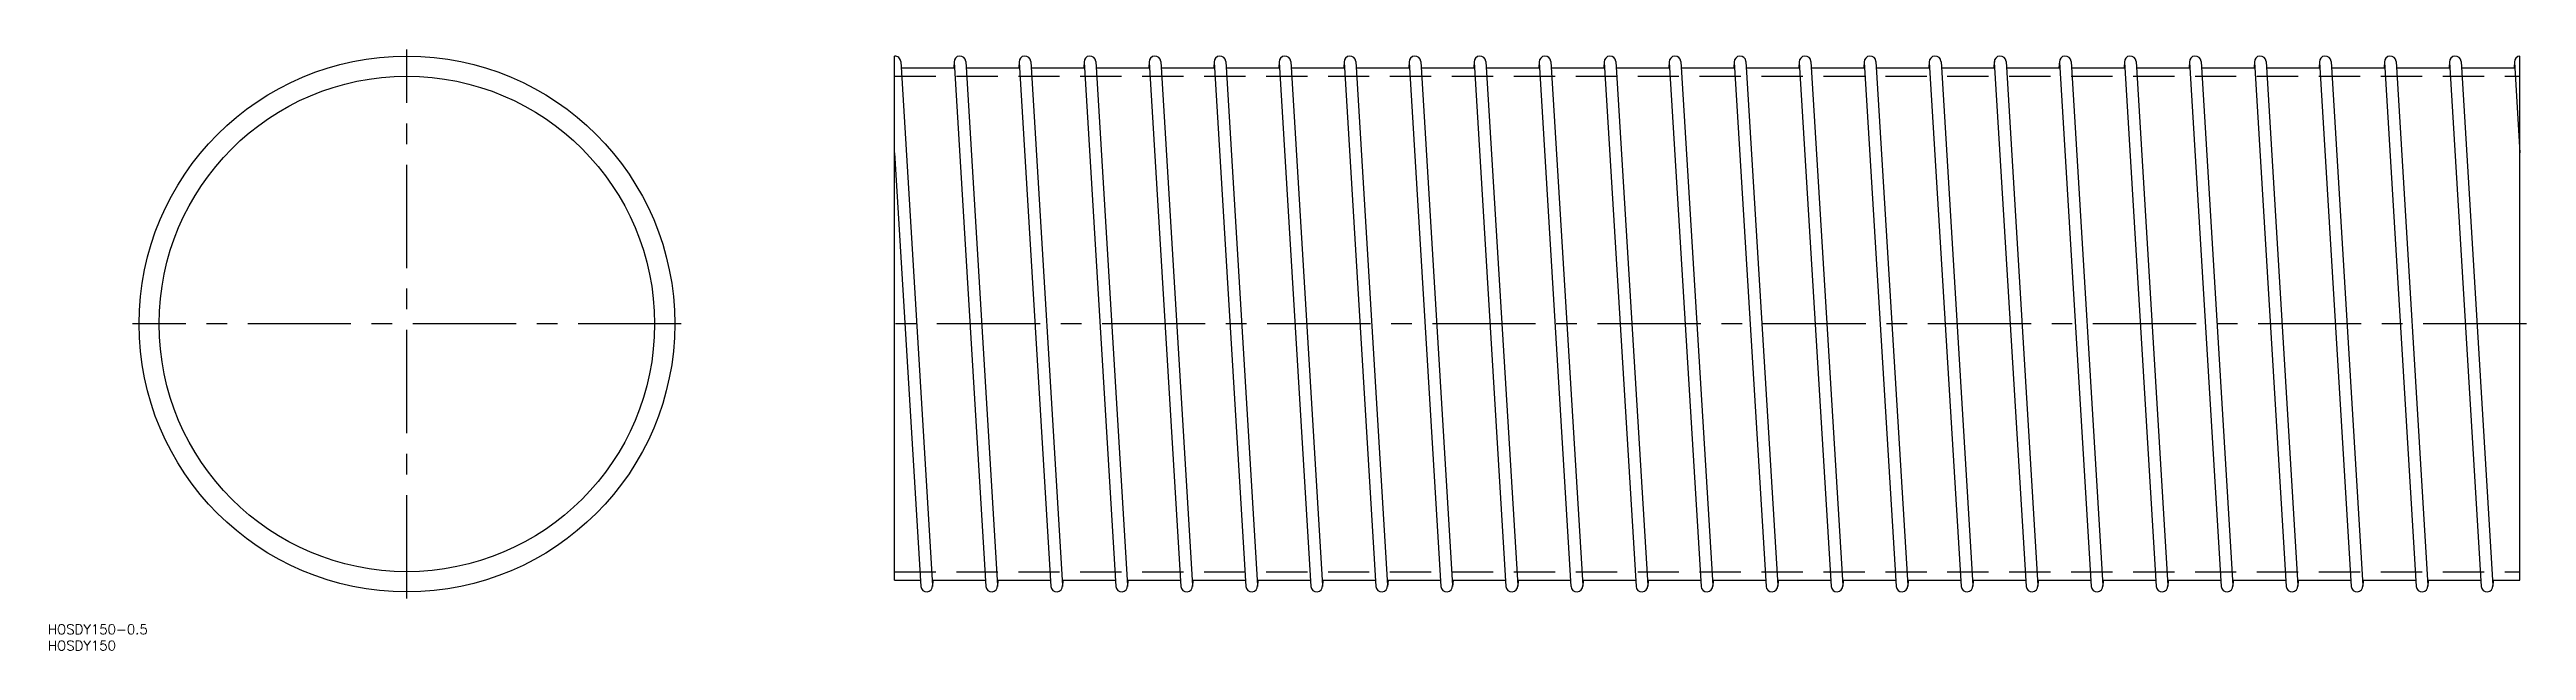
# Model space of a CAD drawing. Extents: x -110 to 652, y -100 to 84.
import ezdxf

# ---------------------------------------------------------------- set-up
doc = ezdxf.new("R2010")
doc.units = 0
doc.linetypes.add('CENTER', pattern=[50.8, 31.75, -6.35, 6.35, -6.35])
doc.linetypes.add('DASHED', pattern=[19.05, 12.7, -6.35])
doc.layers.get('0').update_dxf_attribs({"linetype": 'CONTINUOUS'})
doc.layers.add('CENTER', color=1, linetype='CENTER')
doc.styles.get("Standard").update_dxf_attribs({"font": 'txt.shx', "height": 3, "bigfont": 'bigfont.shx'})

msp = doc.modelspace()

# ---------------------------------------------------------------- linework, layer by layer
at = {"color": 7, "linetype": 'CONTINUOUS'}
for p, q in [((150, -78.8), (150, 82.4)), ((151.91, 80.71), (161.69, -80.49)), ((152.02, 78.8), (168.42, 78.8)), ((168.31, 80.71), (168.2, 78.8)), ((168.31, 80.49), (178.09, -80.71)), ((171.91, 80.71), (181.69, -80.49)), ((172.02, 78.8), (188.42, 78.8)), ((188.31, 80.71), (188.2, 78.8)), ((188.31, 80.49), (198.09, -80.71)), ((191.91, 80.71), (201.69, -80.49)), ((192.02, 78.8), (208.42, 78.8)), ((208.31, 80.71), (208.2, 78.8)), ((208.31, 80.49), (218.09, -80.71)), ((211.91, 80.71), (221.69, -80.49)), ((212.02, 78.8), (228.42, 78.8)), ((228.31, 80.71), (228.2, 78.8)), ((228.31, 80.49), (238.09, -80.71)), ((231.91, 80.71), (241.69, -80.49)), ((232.02, 78.8), (248.42, 78.8)), ((248.31, 80.71), (248.2, 78.8)), ((248.31, 80.49), (258.09, -80.71)), ((251.91, 80.71), (261.69, -80.49)), ((252.02, 78.8), (268.42, 78.8)), ((268.31, 80.71), (268.2, 78.8)), ((268.31, 80.49), (278.09, -80.71)), ((271.91, 80.71), (281.69, -80.49)), ((272.02, 78.8), (288.42, 78.8)), ((288.31, 80.71), (288.2, 78.8)), ((288.31, 80.49), (298.09, -80.71)), ((291.91, 80.71), (301.69, -80.49)), ((292.02, 78.8), (308.42, 78.8)), ((308.31, 80.71), (308.2, 78.8)), ((308.31, 80.49), (318.09, -80.71)), ((311.91, 80.71), (321.69, -80.49)), ((312.02, 78.8), (328.42, 78.8)), ((328.31, 80.71), (328.2, 78.8)), ((328.31, 80.49), (338.09, -80.71)), ((331.91, 80.71), (341.69, -80.49)), ((332.02, 78.8), (348.42, 78.8)), ((348.31, 80.71), (348.2, 78.8)), ((348.31, 80.49), (358.09, -80.71)), ((351.91, 80.71), (361.69, -80.49)), ((352.02, 78.8), (368.42, 78.8)), ((368.31, 80.71), (368.2, 78.8)), ((368.31, 80.49), (378.09, -80.71)), ((371.91, 80.71), (381.69, -80.49)), ((372.02, 78.8), (388.42, 78.8)), ((388.31, 80.71), (388.2, 78.8)), ((388.31, 80.49), (398.09, -80.71)), ((391.91, 80.71), (401.69, -80.49)), ((392.02, 78.8), (408.42, 78.8)), ((408.31, 80.71), (408.2, 78.8)), ((408.31, 80.49), (418.09, -80.71)), ((411.91, 80.71), (421.69, -80.49)), ((412.02, 78.8), (428.42, 78.8)), ((428.31, 80.71), (428.2, 78.8)), ((428.31, 80.49), (438.09, -80.71)), ((431.91, 80.71), (441.69, -80.49)), ((432.02, 78.8), (448.42, 78.8)), ((448.31, 80.71), (448.2, 78.8)), ((448.31, 80.49), (458.09, -80.71)), ((451.91, 80.71), (461.69, -80.49)), ((452.02, 78.8), (468.42, 78.8)), ((468.31, 80.71), (468.2, 78.8)), ((468.31, 80.49), (478.09, -80.71)), ((471.91, 80.71), (481.69, -80.49)), ((472.02, 78.8), (488.42, 78.8)), ((488.31, 80.71), (488.2, 78.8)), ((488.31, 80.49), (498.09, -80.71)), ((491.91, 80.71), (501.69, -80.49)), ((492.02, 78.8), (508.42, 78.8)), ((508.31, 80.71), (508.2, 78.8)), ((508.31, 80.49), (518.09, -80.71)), ((511.91, 80.71), (521.69, -80.49)), ((512.02, 78.8), (528.42, 78.8)), ((528.31, 80.71), (528.2, 78.8)), ((528.31, 80.49), (538.09, -80.71)), ((531.91, 80.71), (541.69, -80.49)), ((532.02, 78.8), (548.42, 78.8)), ((548.31, 80.71), (548.2, 78.8)), ((548.31, 80.49), (558.09, -80.71)), ((551.91, 80.71), (561.69, -80.49)), ((552.02, 78.8), (568.42, 78.8)), ((568.31, 80.71), (568.2, 78.8)), ((568.31, 80.49), (578.09, -80.71)), ((571.91, 80.71), (581.69, -80.49)), ((572.02, 78.8), (588.42, 78.8)), ((588.31, 80.71), (588.2, 78.8)), ((588.31, 80.49), (598.09, -80.71)), ((591.91, 80.71), (601.69, -80.49)), ((592.02, 78.8), (608.42, 78.8)), ((608.31, 80.71), (608.2, 78.8)), ((608.31, 80.49), (618.09, -80.71)), ((611.91, 80.71), (621.69, -80.49)), ((612.02, 78.8), (628.42, 78.8)), ((628.31, 80.71), (628.2, 78.8)), ((628.31, 80.49), (638.09, -80.71)), ((631.91, 80.71), (641.69, -80.49)), ((632.02, 78.8), (648.42, 78.8)), ((648.31, 80.71), (648.2, 78.8)), ((648.31, 80.49), (650, 52.68)), ((650, -78.8), (650, 82.4)), ((150, 52.68), (158.09, -80.71)), ((150, -78.8), (157.98, -78.8)), ((161.58, -78.8), (177.98, -78.8)), ((161.8, -78.8), (161.69, -80.71)), ((181.58, -78.8), (197.98, -78.8)), ((181.8, -78.8), (181.69, -80.71)), ((201.58, -78.8), (217.98, -78.8)), ((201.8, -78.8), (201.69, -80.71)), ((221.58, -78.8), (237.98, -78.8)), ((221.8, -78.8), (221.69, -80.71)), ((241.58, -78.8), (257.98, -78.8)), ((241.8, -78.8), (241.69, -80.71)), ((261.58, -78.8), (277.98, -78.8)), ((261.8, -78.8), (261.69, -80.71)), ((281.58, -78.8), (297.98, -78.8)), ((281.8, -78.8), (281.69, -80.71)), ((301.58, -78.8), (317.98, -78.8)), ((301.8, -78.8), (301.69, -80.71)), ((321.58, -78.8), (337.98, -78.8)), ((321.8, -78.8), (321.69, -80.71)), ((341.58, -78.8), (357.98, -78.8)), ((341.8, -78.8), (341.69, -80.71)), ((361.58, -78.8), (377.98, -78.8)), ((361.8, -78.8), (361.69, -80.71)), ((381.58, -78.8), (397.98, -78.8)), ((381.8, -78.8), (381.69, -80.71)), ((401.58, -78.8), (417.98, -78.8)), ((401.8, -78.8), (401.69, -80.71)), ((421.58, -78.8), (437.98, -78.8)), ((421.8, -78.8), (421.69, -80.71)), ((441.58, -78.8), (457.98, -78.8)), ((441.8, -78.8), (441.69, -80.71)), ((461.58, -78.8), (477.98, -78.8)), ((461.8, -78.8), (461.69, -80.71)), ((481.58, -78.8), (497.98, -78.8)), ((481.8, -78.8), (481.69, -80.71)), ((501.58, -78.8), (517.98, -78.8)), ((501.8, -78.8), (501.69, -80.71)), ((521.58, -78.8), (537.98, -78.8)), ((521.8, -78.8), (521.69, -80.71)), ((541.58, -78.8), (557.98, -78.8)), ((541.8, -78.8), (541.69, -80.71)), ((561.58, -78.8), (577.98, -78.8)), ((561.8, -78.8), (561.69, -80.71)), ((581.58, -78.8), (597.98, -78.8)), ((581.8, -78.8), (581.69, -80.71)), ((601.58, -78.8), (617.98, -78.8)), ((601.8, -78.8), (601.69, -80.71)), ((621.58, -78.8), (637.98, -78.8)), ((621.8, -78.8), (621.69, -80.71)), ((641.58, -78.8), (650, -78.8)), ((641.8, -78.8), (641.69, -80.71))]:
    msp.add_line(p, q, dxfattribs=at)
at = {"color": 3, "linetype": 'DASHED'}
for p, q in [((150, 76.2), (650, 76.2)), ((150, -76.2), (650, -76.2))]:
    msp.add_line(p, q, dxfattribs=at)
at = {"color": 7, "linetype": 'CONTINUOUS'}
for radius in [82.4, 76.2]:
    msp.add_circle((0, 0), radius, dxfattribs=at)
for centre, start, end in [((150.11, 80.6), 3.47243, 93.47882), ((170.11, 80.6), 3.47243, 183.47243), ((190.11, 80.6), 3.47243, 183.47243), ((210.11, 80.6), 3.47243, 183.47243), ((230.11, 80.6), 3.47243, 183.47243), ((250.11, 80.6), 3.47243, 183.47243), ((270.11, 80.6), 3.47243, 183.47243), ((290.11, 80.6), 3.47243, 183.47243), ((310.11, 80.6), 3.47243, 183.47243), ((330.11, 80.6), 3.47243, 183.47243), ((350.11, 80.6), 3.47243, 183.47243), ((370.11, 80.6), 3.47243, 183.47243), ((390.11, 80.6), 3.47243, 183.47243), ((410.11, 80.6), 3.47243, 183.47243), ((430.11, 80.6), 3.47243, 183.47243), ((450.11, 80.6), 3.47243, 183.47243), ((470.11, 80.6), 3.47243, 183.47243), ((490.11, 80.6), 3.47243, 183.47243), ((510.11, 80.6), 3.47243, 183.47243), ((530.11, 80.6), 3.47243, 183.47243), ((550.11, 80.6), 3.47243, 183.47243), ((570.11, 80.6), 3.47243, 183.47243), ((590.11, 80.6), 3.47243, 183.47243), ((610.11, 80.6), 3.47243, 183.47243), ((630.11, 80.6), 3.47243, 183.47243), ((650.11, 80.6), 93.47882, 183.47243), ((159.89, -80.6), 183.47243, 3.47243), ((179.89, -80.6), 183.47243, 3.47243), ((199.89, -80.6), 183.47243, 3.47243), ((219.89, -80.6), 183.47243, 3.47243), ((239.89, -80.6), 183.47243, 3.47243), ((259.89, -80.6), 183.47243, 3.47243), ((279.89, -80.6), 183.47243, 3.47243), ((299.89, -80.6), 183.47243, 3.47243), ((319.89, -80.6), 183.47243, 3.47243), ((339.89, -80.6), 183.47243, 3.47243), ((359.89, -80.6), 183.47243, 3.47243), ((379.89, -80.6), 183.47243, 3.47243), ((399.89, -80.6), 183.47243, 3.47243), ((419.89, -80.6), 183.47243, 3.47243), ((439.89, -80.6), 183.47243, 3.47243), ((459.89, -80.6), 183.47243, 3.47243), ((479.89, -80.6), 183.47243, 3.47243), ((499.89, -80.6), 183.47243, 3.47243), ((519.89, -80.6), 183.47243, 3.47243), ((539.89, -80.6), 183.47243, 3.47243), ((559.89, -80.6), 183.47243, 3.47243), ((579.89, -80.6), 183.47243, 3.47243), ((599.89, -80.6), 183.47243, 3.47243), ((619.89, -80.6), 183.47243, 3.47243), ((639.89, -80.6), 183.47243, 3.47243)]:
    msp.add_arc(centre, 1.8, start, end, dxfattribs=at)
at = {"layer": 'CENTER', "color": 1, "linetype": 'CENTER'}
for p, q in [((0, -84.4), (0, 84.4)), ((84.4, 0), (-84.4, 0)), ((652, 0), (148, 0))]:
    msp.add_line(p, q, dxfattribs=at)

# ---------------------------------------------------------------- texts
at = {"color": 7, "linetype": 'CONTINUOUS'}
for s, p in [('HOSDY150-0.5', (-110.44, -95.43)), ('HOSDY150', (-110.44, -100.43))]:
    msp.add_text(s, height=3, dxfattribs=at).set_placement(p)

doc.saveas('drawing.dxf')
